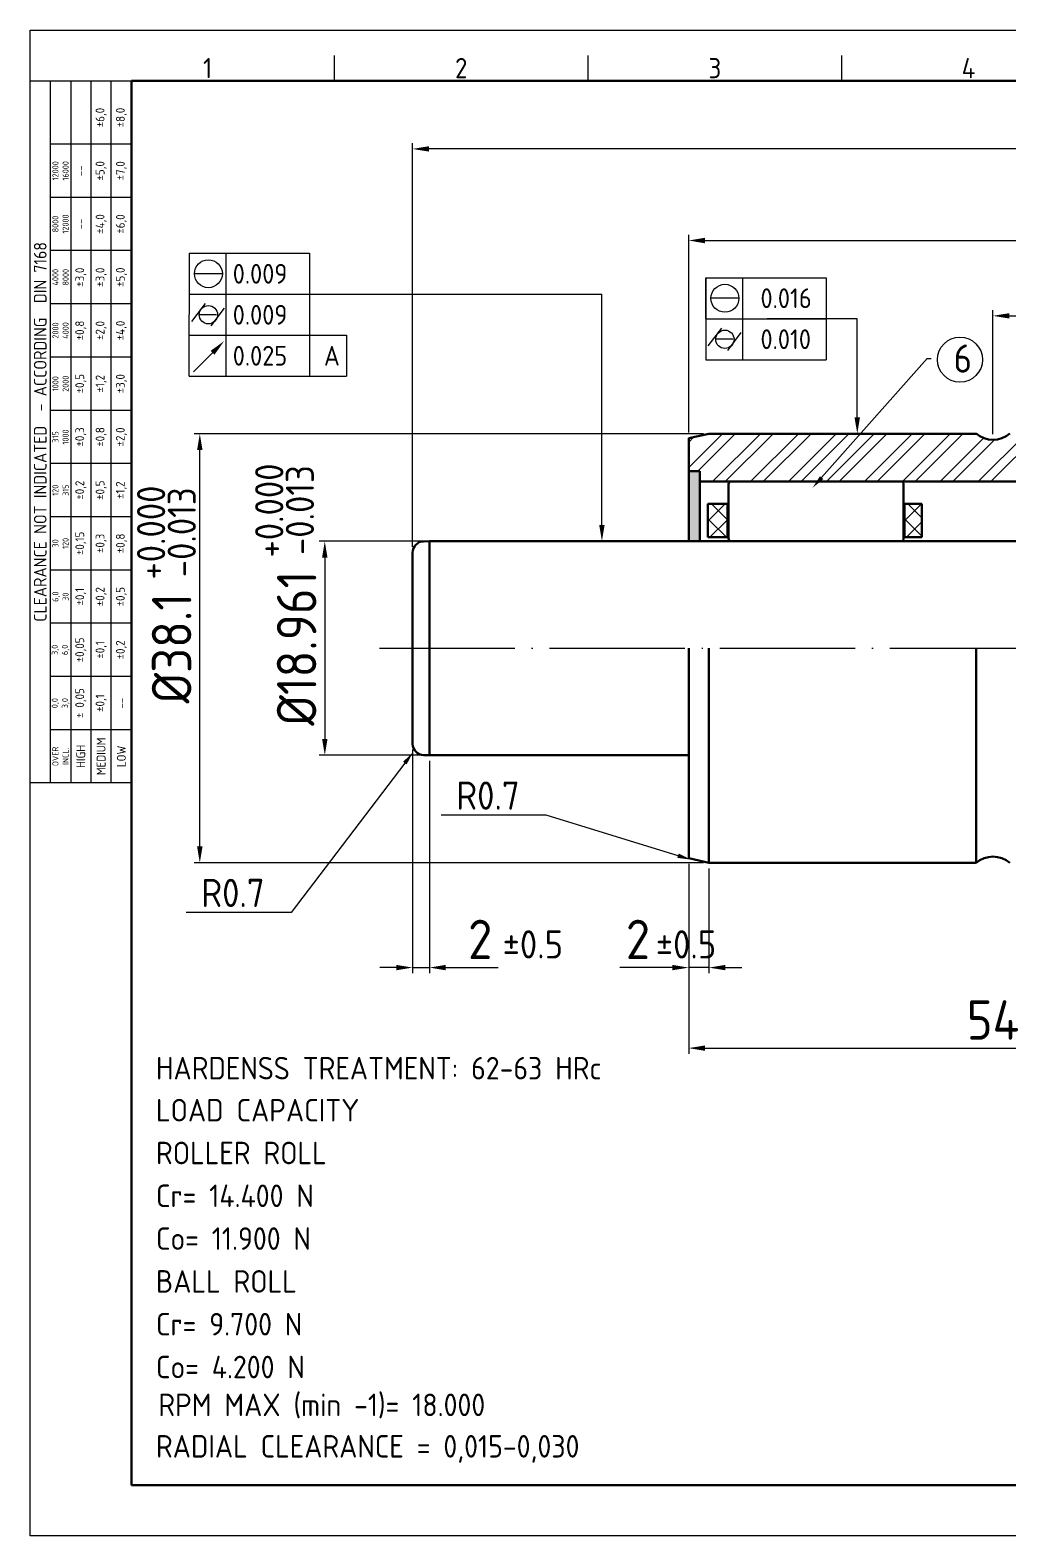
# Model space of a CAD drawing. Extents: x 8 to 197, y 6 to 139.
# Drawn here: x 8.4 to 95.3, y 5.6 to 139.3 of the extents above; entities that cross this region are included whole.
import ezdxf
from ezdxf import colors
from ezdxf.entities.mleader import LeaderData, LeaderLine
from ezdxf.enums import TextEntityAlignment as Align
from ezdxf.math import Vec2, Vec3

# ---------------------------------------------------------------- set-up
doc = ezdxf.new("R2010")
doc.units = 0
doc.header["$LTSCALE"] = 0.5
doc.linetypes.add('ACAD_ISO04W100', pattern=[30, 24, -3, 0, -3])
doc.layers.get('0').update_dxf_attribs({"linetype": 'CONTINUOUS'})
doc.layers.get('Defpoints').update_dxf_attribs({"linetype": 'CONTINUOUS'})
for name, color, linetype, lineweight in [('AM_0', 7, 'CONTINUOUS', 50), ('AM_5', 3, 'CONTINUOUS', 25), ('AM_6', 2, 'CONTINUOUS', 35), ('AM_7', 4, 'ACAD_ISO04W100', 25), ('AM_8', 1, 'CONTINUOUS', 25), ('AM_BOR', 7, 'CONTINUOUS', 50)]:
    doc.layers.add(name, color=color, linetype=linetype, lineweight=lineweight)
doc.styles.add('ACISOTS', font='isocp.shx', dxfattribs={"height": 1})
doc.styles.get("Standard").update_dxf_attribs({"font": 'ISOCP.SHX'})
doc.dimstyles.new('AM_ISO', dxfattribs={"dimtxt": 3.5, "dimasz": 2.5, "dimexe": 1, "dimexo": 1, "dimgap": 1.5, "dimtad": 1, "dimdsep": 46, "dimtxsty": 'Standard', "dimcen": 0, "dimclrd": 256, "dimclre": 256, "dimclrt": 2, "dimadec": 0, "dimazin": 2, "dimtp": 0.1, "dimtm": 0.1, "dimtfac": 0.71, "dimtdec": 3, "dimtmove": 0, "dimatfit": 3, "dimfxl": 1, "dimlwd": -1, "dimlwe": -1, "dimarcsym": 0})

# ---------------------------------------------------------------- blocks, each defined once
blk = doc.blocks.new('A3 ZTL')
for p, q in [((19.57, 280.82), (19.57, 9.78)), ((401.17, 280.82), (19.57, 280.82)), ((19.57, 9.78), (401.17, 9.78))]:
    blk.add_line(p, q)
at = {"layer": 'AM_BOR', "color": 135, "lineweight": 25}
for p, q in [((0, 0), (0, 290.61)), ((0, 290.61), (410.96, 290.61)), ((58.71, 280.82), (58.71, 285.71)), ((107.63, 280.82), (107.63, 285.71)), ((156.56, 280.82), (156.56, 285.71)), ((3.91, 145.3), (3.91, 280.82)), ((7.83, 280.82), (7.83, 145.3)), ((11.74, 280.82), (11.74, 145.3)), ((15.66, 145.3), (15.66, 280.82)), ((19.57, 268.59), (3.91, 268.59)), ((19.57, 258.32), (3.91, 258.32)), ((19.57, 248.04), (3.91, 248.04)), ((19.57, 237.77), (3.91, 237.77)), ((19.57, 227.5), (3.91, 227.5)), ((19.57, 217.22), (3.91, 217.22)), ((19.57, 206.95), (3.91, 206.95)), ((19.57, 196.67), (3.91, 196.67)), ((19.57, 186.4), (3.91, 186.4)), ((19.57, 176.13), (3.91, 176.13)), ((19.57, 165.85), (3.91, 165.85)), ((19.57, 155.58), (3.91, 155.58)), ((410.96, 0), (0, 0))]:
    blk.add_line(p, q, dxfattribs=at)
blk.add_lwpolyline([(19.57, 145.3), (0, 145.3), (0, 280.82), (19.57, 280.82)], close=True, dxfattribs=at)
at = {"layer": 'AM_BOR', "color": 135, "lineweight": 25, "style": 'ACISOTS'}
for s, p in [('1', (34.25, 283.27)), ('2', (83.17, 283.27)), ('3', (132.09, 283.27)), ('4', (181.02, 283.27))]:
    blk.add_text(s, height=3.91, dxfattribs=at).set_placement(p, align=Align.MIDDLE)
at = {"layer": 'AM_BOR', "color": 135, "lineweight": 25, "attachment_point": 5, "rotation": 90}
for s, insert, char_height, width in [('±6,0', (13.7, 273.73), 1.712, 10.274), ('±8,0', (17.61, 273.73), 1.712, 10.274), ('12000\\P16000', (5.87, 263.45), 1.174, 10.274), ('±5,0', (13.7, 263.45), 1.712, 10.274), ('±7,0', (17.61, 263.45), 1.712, 10.274), ('--', (9.78, 263.45), 1.712, 10.274), ('8000\\P12000', (5.87, 253.18), 1.174, 10.274), ('--', (9.78, 253.18), 1.712, 10.274), ('±4,0', (13.7, 253.18), 1.712, 10.274), ('±6,0', (17.61, 253.18), 1.712, 10.274), ('{\\Fisocp.shx|c0;CLEARANCE NOT INDICATED  - ACCORDING  DIN 7168}', (1.96, 213.06), 2.4462, 135.5186), ('4000\\P8000', (5.87, 242.91), 1.174, 10.274), ('±3,0', (9.78, 242.91), 1.712, 10.274), ('±3,0', (13.7, 242.91), 1.712, 10.274), ('±5,0', (17.61, 242.91), 1.712, 10.274), ('2000\\P4000', (5.87, 232.63), 1.174, 10.274), ('±0,8', (9.78, 232.63), 1.712, 10.274), ('±2,0', (13.7, 232.63), 1.712, 10.274), ('±4,0', (17.61, 232.63), 1.712, 10.274), ('±0,5', (9.78, 222.36), 1.712, 10.274), ('±1,2', (13.7, 222.36), 1.712, 10.274), ('±3,0', (17.61, 222.36), 1.712, 10.274), ('1000\\P2000', (5.87, 222.36), 1.174, 10.274), ('315\\P1000', (5.87, 212.08), 1.174, 10.274), ('±0,3', (9.78, 212.08), 1.712, 10.274), ('±0,8', (13.7, 212.08), 1.712, 10.274), ('±2,0', (17.61, 212.08), 1.712, 10.274), ('±0,2', (9.78, 201.81), 1.712, 10.274), ('±0,5', (13.7, 201.81), 1.712, 10.274), ('120\\P315', (5.87, 201.81), 1.174, 10.274), ('±1,2', (17.61, 201.81), 1.712, 10.274), ('30\\P120', (5.87, 191.54), 1.174, 10.274), ('±0,15', (9.78, 191.54), 1.712, 10.274), ('±0,3', (13.7, 191.54), 1.712, 10.274), ('±0,8', (17.61, 191.54), 1.712, 10.274), ('6,0\\P30', (5.87, 181.26), 1.174, 10.274), ('±0,1', (9.78, 181.26), 1.712, 10.274), ('±0,2', (13.7, 181.26), 1.712, 10.274), ('±0,5', (17.61, 181.26), 1.712, 10.274), ('3,0\\P6,0', (5.87, 170.99), 1.174, 10.274), ('±0,05', (9.78, 170.99), 1.712, 10.274), ('±0,1', (13.7, 170.99), 1.712, 10.274), ('±0,2', (17.61, 170.99), 1.712, 10.274), ('± 0,05', (9.78, 160.71), 1.712, 10.274), ('0,0\\P3,0', (5.87, 160.71), 1.174, 10.274), ('\\pt4.69206;±0,1', (13.7, 160.71), 1.7123, 10.274), ('--', (17.61, 160.71), 1.712, 10.274), ('{\\Fisocp.shx|c0;OVER\\PINCL.}', (5.87, 150.44), 1.1742, 10.274), ('HIGH', (9.78, 150.44), 1.712, 10.274), ('MEDIUM', (13.7, 150.44), 1.712, 10.274), ('LOW', (17.61, 150.44), 1.712, 10.274)]:
    blk.add_mtext(s, dxfattribs=dict(at, insert=insert, char_height=char_height, width=width))
blk = doc.blocks.new('*D43')
at = {"layer": 'AM_5', "transparency": 16777216}
for p, q in [((42.32, 75.46), (42.32, 55.59)), ((43.82, 74.44), (43.82, 55.59)), ((40.87, 56.09), (39.42, 56.09)), ((42.32, 56.09), (43.82, 56.09)), ((45.27, 56.09), (49.92, 56.09))]:
    blk.add_line(p, q, dxfattribs=at)
at = {"layer": 'AM_5', "lineweight": 25, "transparency": 16777216}
for points in [[(40.87, 56.33), (40.87, 55.85), (42.32, 56.09)], [(45.27, 56.33), (45.27, 55.85), (43.82, 56.09)]]:
    blk.add_solid(points, dxfattribs=at)
at = {"layer": 'Defpoints', "color": 0, "lineweight": 25, "transparency": 16777216}
for p in [(42.32, 75.96), (43.82, 74.94), (43.82, 56.09)]:
    blk.add_point(p, dxfattribs=at)
at = {"layer": 'AM_5', "lineweight": 25, "transparency": 16777216, "insert": (48.32, 58.59), "char_height": 3.5, "attachment_point": 5}
blk.add_mtext('2', dxfattribs=at)
blk = doc.blocks.new('*D60')
at = {"layer": 'AM_5', "transparency": 16777216}
for p, q in [((43.32, 93.94), (34.03, 93.94)), ((34.53, 92.49), (34.53, 76.39)), ((43.32, 74.94), (34.03, 74.94))]:
    blk.add_line(p, q, dxfattribs=at)
at = {"layer": 'AM_5', "lineweight": 25, "transparency": 16777216}
for points in [[(34.29, 92.49), (34.77, 92.49), (34.53, 93.94)], [(34.29, 76.39), (34.77, 76.39), (34.53, 74.94)]]:
    blk.add_solid(points, dxfattribs=at)
at = {"layer": 'Defpoints', "color": 0, "lineweight": 25, "transparency": 16777216}
for p in [(43.82, 93.94), (34.53, 74.94), (43.82, 74.94)]:
    blk.add_point(p, dxfattribs=at)
at = {"layer": 'AM_5', "lineweight": 25, "transparency": 16777216, "insert": (32.03, 84.44), "char_height": 3.5, "attachment_point": 5, "rotation": 90}
blk.add_mtext('%%C18.961', dxfattribs=at)
blk = doc.blocks.new('*D61')
at = {"layer": 'AM_5', "transparency": 16777216}
for p, q in [((68.12, 103.49), (22.94, 103.49)), ((23.44, 66.84), (23.44, 102.04)), ((68.12, 65.39), (22.94, 65.39))]:
    blk.add_line(p, q, dxfattribs=at)
at = {"layer": 'AM_5', "lineweight": 25, "transparency": 16777216}
for points in [[(23.2, 102.04), (23.68, 102.04), (23.44, 103.49)], [(23.2, 66.84), (23.68, 66.84), (23.44, 65.39)]]:
    blk.add_solid(points, dxfattribs=at)
at = {"layer": 'Defpoints', "color": 0, "lineweight": 25, "transparency": 16777216}
for p in [(23.44, 103.49), (68.62, 103.49), (68.62, 65.39)]:
    blk.add_point(p, dxfattribs=at)
at = {"layer": 'AM_5', "lineweight": 25, "transparency": 16777216, "insert": (20.94, 84.44), "char_height": 3.5, "attachment_point": 5, "rotation": 90}
blk.add_mtext('%%C38.1', dxfattribs=at)
blk = doc.blocks.new('*D62')
at = {"layer": 'AM_5', "transparency": 16777216}
for p, q in [((66.82, 65.29), (66.82, 55.59)), ((68.62, 64.89), (68.62, 55.59)), ((65.37, 56.09), (60.72, 56.09)), ((68.62, 56.09), (66.82, 56.09)), ((70.07, 56.09), (71.52, 56.09))]:
    blk.add_line(p, q, dxfattribs=at)
at = {"layer": 'AM_5', "lineweight": 25, "transparency": 16777216}
for points in [[(65.37, 56.33), (65.37, 55.85), (66.82, 56.09)], [(70.07, 56.33), (70.07, 55.85), (68.62, 56.09)]]:
    blk.add_solid(points, dxfattribs=at)
at = {"layer": 'Defpoints', "color": 0, "lineweight": 25, "transparency": 16777216}
for p in [(66.82, 65.79), (68.62, 65.39), (66.82, 56.09)]:
    blk.add_point(p, dxfattribs=at)
at = {"layer": 'AM_5', "lineweight": 25, "transparency": 16777216, "insert": (62.32, 58.59), "char_height": 3.5, "attachment_point": 5}
blk.add_mtext('2', dxfattribs=at)
blk = doc.blocks.new('*D66')
at = {"layer": 'AM_5', "transparency": 16777216}
for p, q in [((93.82, 103.44), (93.82, 114.45)), ((95.27, 113.95), (119.37, 113.95)), ((120.82, 103.6), (120.82, 114.45))]:
    blk.add_line(p, q, dxfattribs=at)
at = {"layer": 'AM_5', "lineweight": 25, "transparency": 16777216}
for points in [[(95.27, 114.19), (95.27, 113.71), (93.82, 113.95)], [(119.37, 114.19), (119.37, 113.71), (120.82, 113.95)]]:
    blk.add_solid(points, dxfattribs=at)
at = {"layer": 'Defpoints', "color": 0, "lineweight": 25, "transparency": 16777216}
for p in [(120.82, 113.95), (93.82, 102.94), (120.82, 103.1)]:
    blk.add_point(p, dxfattribs=at)
at = {"layer": 'AM_5', "lineweight": 25, "transparency": 16777216, "insert": (107.32, 116.45), "char_height": 3.5, "attachment_point": 5}
blk.add_mtext('27', dxfattribs=at)
blk = doc.blocks.new('*D67')
at = {"layer": 'AM_5', "transparency": 16777216}
for p, q in [((66.82, 64.79), (66.82, 48.44)), ((120.82, 65.29), (120.82, 48.44)), ((68.27, 48.94), (119.37, 48.94))]:
    blk.add_line(p, q, dxfattribs=at)
at = {"layer": 'AM_5', "lineweight": 25, "transparency": 16777216}
for points in [[(68.27, 49.18), (68.27, 48.7), (66.82, 48.94)], [(119.37, 49.18), (119.37, 48.7), (120.82, 48.94)]]:
    blk.add_solid(points, dxfattribs=at)
at = {"layer": 'Defpoints', "color": 0, "lineweight": 25, "transparency": 16777216}
for p in [(120.82, 65.79), (66.82, 65.29), (120.82, 48.94)]:
    blk.add_point(p, dxfattribs=at)
at = {"layer": 'AM_5', "lineweight": 25, "transparency": 16777216, "insert": (93.82, 51.44), "char_height": 3.5, "attachment_point": 5}
blk.add_mtext('54', dxfattribs=at)
blk = doc.blocks.new('*D68')
at = {"layer": 'AM_5', "transparency": 16777216}
for p, q in [((42.32, 93.43), (42.32, 129.27)), ((172.67, 128.77), (43.77, 128.77)), ((174.12, 91.89), (174.12, 129.27))]:
    blk.add_line(p, q, dxfattribs=at)
at = {"layer": 'AM_5', "lineweight": 25, "transparency": 16777216}
for points in [[(43.77, 129.01), (43.77, 128.53), (42.32, 128.77)], [(172.67, 129.01), (172.67, 128.53), (174.12, 128.77)]]:
    blk.add_solid(points, dxfattribs=at)
at = {"layer": 'Defpoints', "color": 0, "lineweight": 25, "transparency": 16777216}
for p in [(42.32, 128.77), (42.32, 92.93), (174.12, 91.39)]:
    blk.add_point(p, dxfattribs=at)
at = {"layer": 'AM_5', "lineweight": 25, "transparency": 16777216, "insert": (108.22, 131.27), "char_height": 3.5, "attachment_point": 5}
blk.add_mtext('131.6', dxfattribs=at)
blk = doc.blocks.new('*D69')
at = {"layer": 'AM_5', "transparency": 16777216}
for p, q in [((66.82, 103.6), (66.82, 121.14)), ((68.27, 120.64), (172.67, 120.64)), ((174.12, 91.89), (174.12, 121.14))]:
    blk.add_line(p, q, dxfattribs=at)
at = {"layer": 'AM_5', "lineweight": 25, "transparency": 16777216}
for points in [[(68.27, 120.88), (68.27, 120.39), (66.82, 120.64)], [(172.67, 120.88), (172.67, 120.39), (174.12, 120.64)]]:
    blk.add_solid(points, dxfattribs=at)
at = {"layer": 'Defpoints', "color": 0, "lineweight": 25, "transparency": 16777216}
for p in [(174.12, 120.64), (66.82, 103.1), (174.12, 91.39)]:
    blk.add_point(p, dxfattribs=at)
at = {"layer": 'AM_5', "lineweight": 25, "transparency": 16777216, "insert": (120.47, 123.14), "char_height": 3.5, "attachment_point": 5}
blk.add_mtext('107.1', dxfattribs=at)

msp = doc.modelspace()

# ---------------------------------------------------------------- hatches: boundary and pattern name
at = {"layer": 'AM_5', "lineweight": 25}
h = msp.add_hatch(dxfattribs=at)
h.set_pattern_fill('ANSI32', color=1, scale=0.25)
h.paths.add_polyline_path([(119.02, 103.49), (112.82, 103.49), (95.32, 103.49, -0.366667), (92.32, 103.49), (68.62, 103.49), (66.82, 103.1), (66.82, 100.17), (67.82, 100.17), (67.82, 99.25), (78.82, 99.25), (85.64, 99.25), (99.36, 99.25), (108.82, 99.25, -0.360228), (113.21, 99.25), (119.82, 99.25), (119.82, 100.17), (120.82, 100.17), (120.82, 103.1)])
at = {"layer": 'AM_8'}
msp.add_hatch(color=256, dxfattribs=at).paths.add_polyline_path([(66.82, 100.17), (66.82, 93.94), (67.82, 93.94), (67.82, 100.17)])
h = msp.add_hatch(dxfattribs=at)
h.set_pattern_fill('_U', color=256, scale=1.15, angle=45, style=0, double=1, pattern_type=0)
h.set_pattern_definition([(45, (-15.9405, -3.3705), (-0.813173, 0.813173), []), (135, (-15.9405, -3.3705), (-0.813173, -0.813173), [])])
h.paths.add_polyline_path([(68.53, 94.29), (70.25, 94.29), (70.25, 97.26), (68.53, 97.26)])
h = msp.add_hatch(dxfattribs=at)
h.set_pattern_fill('_U', color=256, scale=1.15, angle=45, style=0, double=1, pattern_type=0)
h.set_pattern_definition([(45, (-8.2668, -3.3705), (-0.813173, 0.813173), []), (135, (-8.2668, -3.3705), (-0.813173, -0.813173), [])])
h.paths.add_polyline_path([(87.52, 94.29), (87.52, 97.26), (85.98, 97.26), (85.98, 94.29)])

# ---------------------------------------------------------------- linework, layer by layer
at = {"layer": 'AM_0'}
for p, q in [((68.62, 103.49), (66.82, 103.1)), ((66.82, 93.97), (66.82, 103.1)), ((68.62, 103.49), (92.32, 103.49)), ((66.82, 100.17), (67.82, 100.17)), ((67.82, 100.17), (67.82, 93.94)), ((67.82, 99.25), (78.82, 99.25)), ((78.82, 99.25), (99.36, 99.25)), ((89.91, 99.25), (108.82, 99.25)), ((70.25, 97.26), (68.53, 97.26)), ((68.53, 97.26), (68.53, 94.29)), ((70.25, 94.29), (70.25, 97.26)), ((70.36, 97.26), (70.25, 97.26)), ((85.98, 97.26), (85.89, 97.26)), ((87.52, 97.26), (85.98, 97.26)), ((85.98, 97.26), (85.98, 94.29)), ((87.52, 94.29), (87.52, 97.26)), ((43.82, 93.94), (43.29, 93.93)), ((43.82, 93.94), (74.42, 93.94)), ((43.82, 93.94), (43.82, 74.94)), ((68.53, 94.29), (70.25, 94.29)), ((70.25, 94.29), (70.36, 94.29)), ((74.42, 93.94), (108.82, 93.94)), ((85.89, 94.29), (85.98, 94.29)), ((85.98, 94.29), (87.52, 94.29)), ((42.32, 75.93), (42.32, 92.93)), ((66.82, 65.79), (66.82, 84.44)), ((68.62, 84.44), (68.62, 65.39)), ((92.32, 65.39), (92.32, 84.44)), ((43.82, 74.94), (43.29, 74.96)), ((66.82, 74.94), (43.82, 74.94)), ((68.62, 65.39), (66.82, 65.79)), ((92.32, 65.39), (68.62, 65.39))]:
    msp.add_line(p, q, dxfattribs=at)
msp.add_lwpolyline([(70.61, 93.94), (85.64, 93.94, 0.414214), (85.89, 94.19), (85.89, 99, 0.414214), (85.64, 99.25), (70.61, 99.25, 0.414214), (70.36, 99), (70.36, 94.19, 0.414214)], format="xyb", close=True, dxfattribs=at)
for centre, radius, start, end in [((93.82, 105.27), 2.32, 229.7274, 310.2726), ((43.32, 92.93), 1, 91.5, 180), ((43.32, 75.96), 1, 180, 268.5), ((93.82, 63.62), 2.32, 49.7274, 130.2726)]:
    msp.add_arc(centre, radius, start, end, dxfattribs=at)
at = {"layer": 'AM_5', "lineweight": 25}
for p, q in [((22.5, 119.51), (22.48, 108.59)), ((22.5, 119.51), (33.18, 119.51)), ((25.78, 108.59), (25.78, 119.51)), ((33.18, 119.51), (33.18, 115.87)), ((25.43, 117.69), (22.96, 117.69)), ((68.33, 117.33), (71.61, 117.33)), ((68.33, 117.33), (68.33, 113.69)), ((68.33, 117.33), (79.01, 117.33)), ((68.33, 117.33), (68.33, 110.05)), ((71.61, 110.05), (71.61, 117.33)), ((79.01, 117.33), (79.01, 113.69)), ((79.01, 117.33), (79.01, 113.69)), ((22.5, 115.87), (59.12, 115.87)), ((22.5, 115.87), (33.18, 115.87)), ((22.73, 113.46), (23.94, 115.04)), ((33.18, 115.87), (33.18, 108.59)), ((71.26, 115.51), (68.79, 115.51)), ((24.93, 114.05), (23.45, 114.05)), ((24.45, 113.05), (25.64, 114.63)), ((68.33, 113.69), (79.01, 113.69)), ((81.78, 113.69), (73.77, 113.69)), ((79.01, 113.69), (79.01, 110.05)), ((79.01, 113.69), (79.01, 110.05)), ((68.56, 111.29), (69.77, 112.86)), ((70.28, 110.87), (71.47, 112.46)), ((22.5, 112.23), (36.46, 112.23)), ((36.46, 112.23), (36.46, 108.59)), ((70.76, 111.87), (69.28, 111.87)), ((68.33, 110.05), (79.01, 110.05)), ((22.5, 108.59), (36.46, 108.59))]:
    msp.add_line(p, q, dxfattribs=at)
at = {"layer": 'AM_5', "color": 0, "linetype": 'Continuous', "lineweight": 35}
msp.add_line((68.33, 113.69), (68.33, 117.33), dxfattribs=at)
at = {"layer": 'AM_5'}
for p, q in [((59.12, 95.39), (59.12, 115.87)), ((81.78, 104.94), (81.78, 113.69)), ((24.58, 110.68), (22.89, 108.99))]:
    msp.add_line(p, q, dxfattribs=at)
at = {"layer": 'AM_5', "lineweight": 25}
for centre, radius in [((24.2, 117.69), 1.24), ((70.03, 115.51), 1.24), ((24.2, 114.05), 0.812), ((70.03, 111.87), 0.812), ((90.89, 110.06), 2)]:
    msp.add_circle(centre, radius, dxfattribs=at)
for points in [[(24.41, 110.85), (24.75, 110.51), (25.6, 111.71)], [(81.53, 104.94), (82.02, 104.94), (81.78, 103.49)], [(58.88, 95.39), (59.36, 95.39), (59.12, 93.94)]]:
    msp.add_solid(points, dxfattribs=at)
at = {"layer": 'AM_7'}
msp.add_line((39.38, 84.44), (176.12, 84.44), dxfattribs=at)

# ---------------------------------------------------------------- block references
at = {"layer": 'AM_0', "lineweight": 0, "xscale": 0.46, "yscale": 0.46, "zscale": 0.46}
msp.add_blockref('A3 ZTL', (8.38, 5.64), dxfattribs=at)

# ---------------------------------------------------------------- texts
at = {"layer": 'AM_5', "attachment_point": 1}
for s, insert, char_height in [('0.009', (26.36, 118.56), 1.75), (' 0.016', (72.19, 116.39), 1.75), ('0.009', (26.36, 114.92), 1.75), (' 0.010', (72.19, 112.75), 1.75), ('0.025', (26.36, 111.28), 1.75), ('A', (34.45, 111.28), 1.75), ('%%P0.5', (50.31, 59.4), 2.5), ('%%P0.5', (63.9, 59.4), 2.5)]:
    msp.add_mtext_dynamic_manual_height_columns(s, width=5.4883, gutter_width=10, heights=[0], dxfattribs=dict(at, insert=insert, char_height=char_height))
at = {"layer": 'AM_5', "char_height": 2.5, "attachment_point": 1, "rotation": 90}
for s, insert in [('+0.000', (28.35, 92.5)), ('-0.013', (31.07, 92.72)), ('+0.000', (17.87, 90.54)), ('-0.013', (20.59, 90.75))]:
    msp.add_mtext_dynamic_manual_height_columns(s, width=5.4883, gutter_width=10, heights=[0], dxfattribs=dict(at, insert=insert))
at = {"layer": 'AM_6', "color": 1}
for s, p in [('HARDENSS TREATMENT: 62-63 HRc', (19.55, 46.16)), ('LOAD CAPACITY', (19.55, 42.43)), ('ROLLER ROLL', (19.55, 38.63)), ('Cr= 14.400 N', (19.55, 34.83)), ('Co= 11.900 N', (19.55, 31.03)), ('BALL ROLL', (19.55, 27.23)), ('Cr= 9.700 N ', (19.55, 23.43)), ('Co= 4.200 N', (19.55, 19.63)), ('RADIAL CLEARANCE = 0,015-0,030', (19.55, 12.59))]:
    msp.add_text(s, height=2, dxfattribs=at).set_placement(p)
at = {"layer": 'AM_8', "color": 1}
msp.add_text('RPM MAX (min -1)= 18.000', height=2, dxfattribs=at).set_placement((19.76, 16.27))

# ---------------------------------------------------------------- dimensions: what is measured, and where the dimension line sits
at = {"layer": 'AM_5', "lineweight": 25}
for base, p1, p2, text, picture, middle in [((42.32, 128.77), (174.12, 91.39), (42.32, 92.93), '131.6', '*D68', (108.22, 131.27)), ((174.12, 120.64), (66.82, 103.1), (174.12, 91.39), '107.1', '*D69', (120.47, 123.14)), ((120.82, 113.95), (93.82, 102.94), (120.82, 103.1), '27', '*D66', (107.32, 116.45)), ((43.82, 56.09), (42.32, 75.96), (43.82, 74.94), '2', '*D43', (48.32, 58.59)), ((66.82, 56.09), (68.62, 65.39), (66.82, 65.79), '2', '*D62', (62.32, 58.59)), ((120.82, 48.94), (66.82, 65.29), (120.82, 65.79), '54', '*D67', (93.82, 51.44))]:
    dim = msp.add_linear_dim(base=base, p1=p1, p2=p2, text=text, dimstyle='AM_ISO', override={"dimscale": 0.5, "dimtxt": 7, "dimasz": 2.9, "dimdec": 0, "dimlfac": 0.4, "dimclrt": 256, "dimadec": 2, "dimtp": 0, "dimtm": 0.3, "dimtdec": 0}, dxfattribs=at)
    dim.commit()
    dim.dimension.update_dxf_attribs({"geometry": picture, "text_midpoint": middle})
for base, p1, p2, text, picture, middle in [((23.44, 103.49), (68.62, 65.39), (68.62, 103.49), '%%C38.1', '*D61', (20.94, 84.44)), ((34.53, 74.94), (43.82, 93.94), (43.82, 74.94), '%%C18.961', '*D60', (32.03, 84.44))]:
    dim = msp.add_linear_dim(base=base, p1=p1, p2=p2, angle=90, text=text, dimstyle='AM_ISO', override={"dimscale": 0.5, "dimtxt": 7, "dimasz": 2.9, "dimdec": 0, "dimlfac": 0.4, "dimclrt": 256, "dimadec": 2, "dimtp": 0, "dimtm": 0.3, "dimtdec": 0}, dxfattribs=at)
    dim.commit()
    dim.dimension.update_dxf_attribs({"geometry": picture, "text_midpoint": middle})

# ---------------------------------------------------------------- leaders
ml = msp.add_multileader_mtext('Standard', dxfattribs=at)
ml.set_content('6', color=256)
ml.set_leader_properties()
ml.build(insert=Vec2(0, 0))
ml.multileader.update_dxf_attribs({"text_right_attachment_type": 6, "dogleg_length": 0.36, "arrow_head_size": 1.2})
ctx = ml.context
ctx.base_point, ctx.char_height, ctx.arrow_head_size, ctx.plane_origin = Vec3(88.33, 110.16), 2.5, 1.2, Vec3(77.82, 98.69)
ctx.right_attachment = 6
notes = []
notes.append((ctx, [(0, (1, 1, 0), (87.97, 110.16), (1, 0), 0.36, [(0, [(77.82, 98.69)], 0, [])])]))
ctx.mtext.insert, ctx.mtext.flow_direction = Vec3(90.33, 111.41), 5
ml = msp.add_multileader_mtext('Standard', dxfattribs=at)
ml.set_content('R0.7', color=256)
ml.set_leader_properties()
ml.build(insert=Vec2(0, 0))
ml.multileader.update_dxf_attribs({"text_right_attachment_type": 6, "dogleg_length": 0.36, "arrow_head_size": 1.2})
ctx = ml.context
ctx.base_point, ctx.char_height, ctx.arrow_head_size, ctx.plane_origin = Vec3(21.69, 62.72), 2.5, 1.2, Vec3(42.36, 75.2)
ctx.right_attachment, ctx.text_align_type = 6, 2
notes.append((ctx, [(0, (1, 1, 0), (31.55, 60.97), (-1, 0), 0.36, [(0, [(42.36, 75.2)], 0, [])])]))
ctx.mtext.insert, ctx.mtext.alignment, ctx.mtext.flow_direction = Vec3(29.19, 63.97), 3, 5
ml = msp.add_multileader_mtext('Standard', dxfattribs=at)
ml.set_content('R0.7', color=256)
ml.set_leader_properties()
ml.build(insert=Vec2(0, 0))
ml.multileader.update_dxf_attribs({"text_right_attachment_type": 6, "dogleg_length": 0.36, "arrow_head_size": 1.2})
ctx = ml.context
ctx.base_point, ctx.char_height, ctx.arrow_head_size, ctx.plane_origin = Vec3(44.32, 71.36), 2.5, 1.2, Vec3(67.02, 65.67)
ctx.right_attachment, ctx.text_align_type = 6, 2
notes.append((ctx, [(0, (1, 1, 0), (54.18, 69.61), (-1, 0), 0.36, [(0, [(67.02, 65.67)], 0, [])])]))
ctx.mtext.insert, ctx.mtext.alignment, ctx.mtext.flow_direction = Vec3(51.82, 72.61), 3, 5
for ctx, leaders in notes:
    for number, flags, end, landing, length, lines in leaders:
        leader = LeaderData()
        leader.index, (leader.has_last_leader_line, leader.has_dogleg_vector, leader.attachment_direction) = number, flags
        leader.last_leader_point, leader.dogleg_vector, leader.dogleg_length = Vec3(end), Vec3(landing), length
        for number, points, colour, breaks in lines:
            line = LeaderLine()
            line.index, line.vertices, line.color, line.breaks = number, Vec3.list(points), colors.encode_raw_color(colour), breaks
            leader.lines.append(line)
        ctx.leaders.append(leader)

doc.saveas('drawing.dxf')
